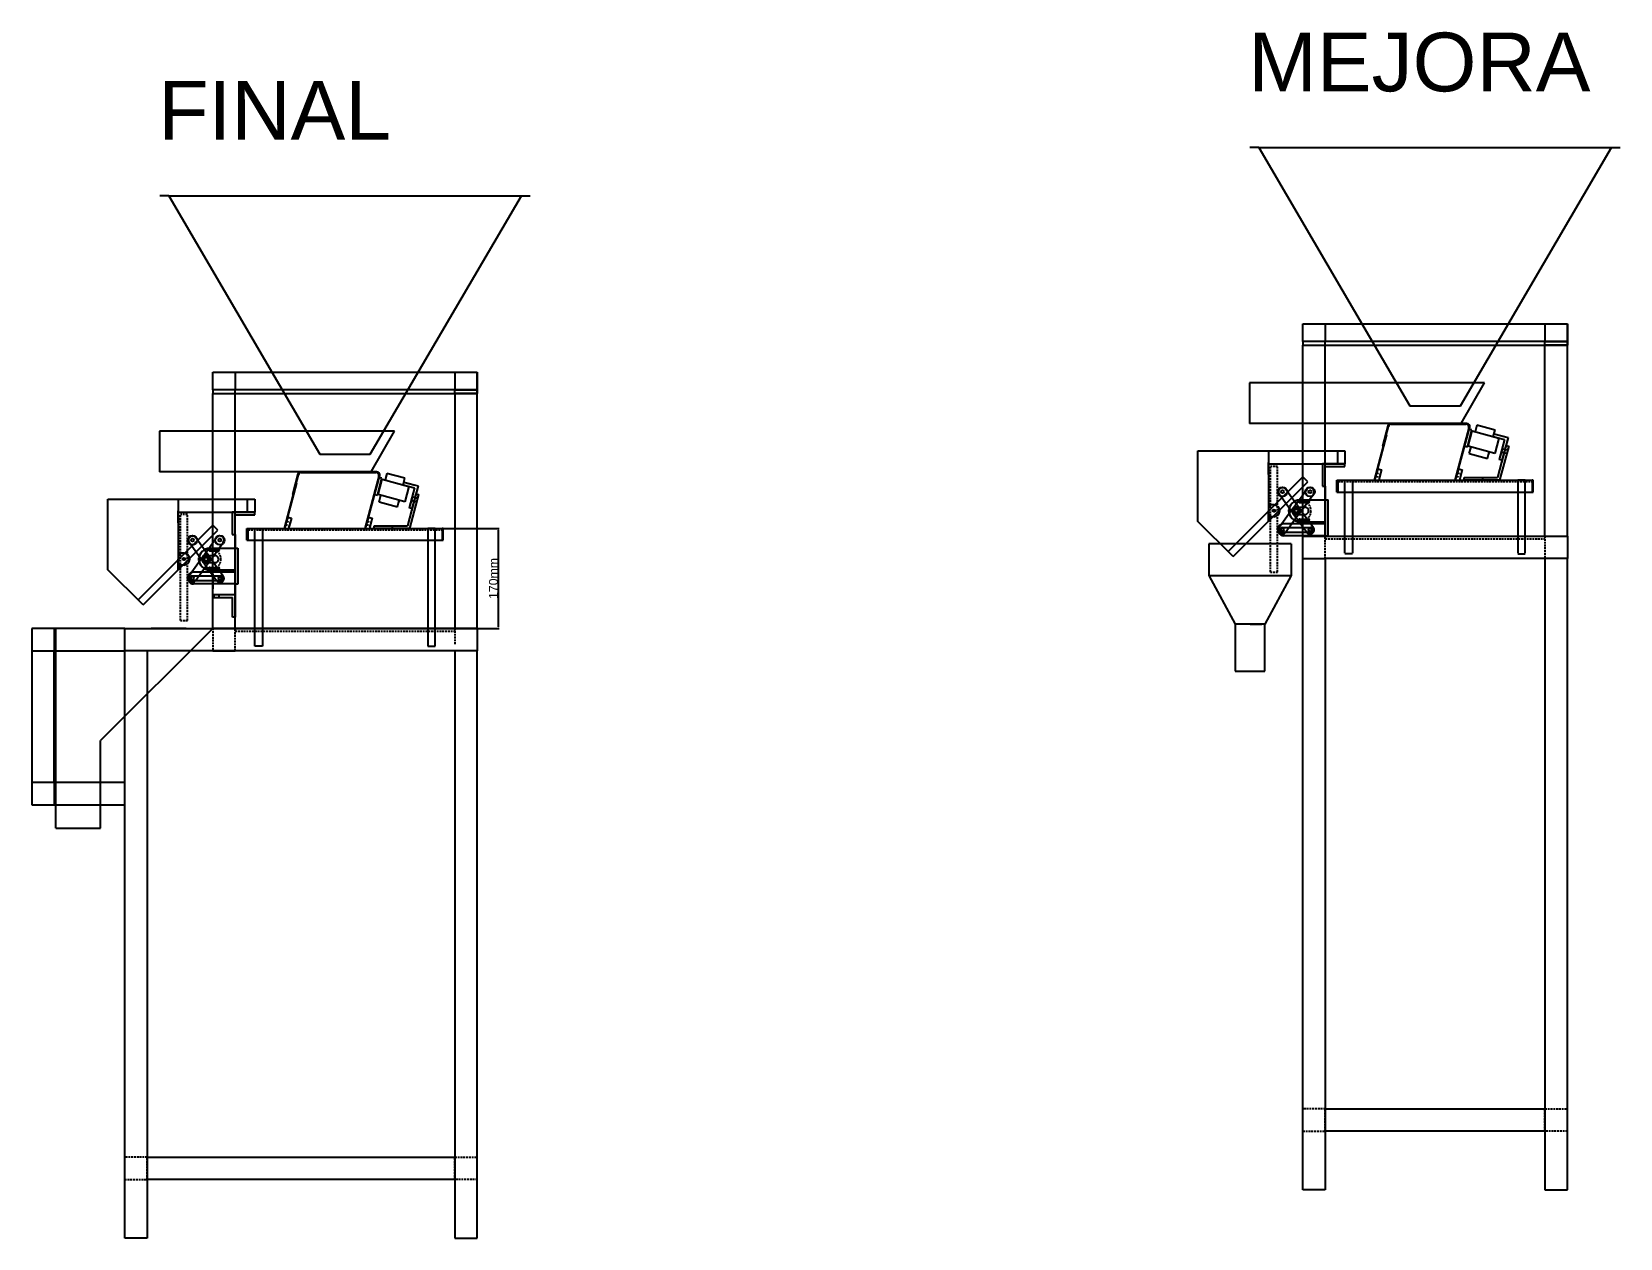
# Model space of a CAD drawing. Header units: centimetres. Extents: x -10816 to 16897, y 31630 to 109107.
# Drawn here: x 9478 to 12181, y 49426 to 51480 of the extents above; entities that cross this region are included whole.
import ezdxf

# ---------------------------------------------------------------- set-up
doc = ezdxf.new("R2010")
doc.units = ezdxf.units.CM
doc.header["$LTSCALE"] = 0.5
doc.linetypes.add('DASHED2', pattern=[9.525, 6.35, -3.175])
doc.styles.get("Standard").update_dxf_attribs({"font": 'arial.ttf'})
doc.dimstyles.new('ISO-25', dxfattribs={"dimtxt": 15, "dimasz": 2.5, "dimexe": 1.25, "dimexo": 0.625, "dimtad": 1, "dimtxsty": 'Standard', "dimcen": 2.5, "dimclrd": 1, "dimclre": 1, "dimadec": 0, "dimazin": 0, "dimtfac": 1, "dimtmove": 0, "dimatfit": 3, "dimfxl": 1, "dimarcsym": 0})

# ---------------------------------------------------------------- blocks, each defined once
blk = doc.blocks.new('*D352')
at = {"color": 1, "lineweight": -2, "transparency": 16777216}
for p, q in [((10179.2, 50633.9), (10273.7, 50633.9)), ((10272.4, 50631.4), (10272.4, 50466.4)), ((10199.1, 50463.9), (10273.7, 50463.9))]:
    blk.add_line(p, q, dxfattribs=at)
at = {"color": 1, "transparency": 16777216}
for points in [[(10272, 50631.4), (10272.8, 50631.4), (10272.4, 50633.9)], [(10272, 50466.4), (10272.8, 50466.4), (10272.4, 50463.9)]]:
    blk.add_solid(points, dxfattribs=at)
at = {"layer": 'Defpoints', "color": 0, "transparency": 16777216}
for p in [(10178.6, 50633.9), (10198.5, 50463.9), (10272.4, 50463.9)]:
    blk.add_point(p, dxfattribs=at)
at = {"color": 0, "transparency": 16777216, "insert": (10264.1, 50548.9), "char_height": 15, "attachment_point": 5, "rotation": 90}
blk.add_mtext('170mm', dxfattribs=at)

msp = doc.modelspace()

# ---------------------------------------------------------------- linework, layer by layer
for p, q in [((11566.467, 51282.671), (11551.467, 51282.671)), ((11566.467, 51282.671), (12166.467, 51282.671)), ((11566.467, 51282.671), (11823.467, 50842.671)), ((11909.467, 50842.671), (12166.467, 51282.671)), ((12166.467, 51282.671), (12181.467, 51282.671)), ((9711.593, 51200.473), (9696.593, 51200.473)), ((9711.593, 51200.473), (10311.593, 51200.473)), ((9711.593, 51200.473), (9968.593, 50760.473)), ((10054.593, 50760.473), (10311.593, 51200.473)), ((10311.593, 51200.473), (10326.593, 51200.473)), ((11641.467, 50952.429), (11641.467, 50982.429)), ((11641.467, 50982.429), (12091.467, 50982.429)), ((11641.467, 50952.429), (11641.467, 50982.429)), ((11679.567, 50982.429), (11679.567, 50952.429)), ((12053.367, 50982.429), (12053.367, 50952.429)), ((12091.467, 50982.429), (12091.467, 50952.429)), ((12091.467, 50952.429), (12091.467, 50982.429)), ((12091.467, 50952.429), (11641.467, 50952.429)), ((11641.467, 50952.429), (11641.467, 50946.079)), ((11679.567, 50952.429), (11641.467, 50952.429)), ((11679.567, 50952.429), (11641.467, 50952.429)), ((11641.467, 50952.429), (11641.467, 50946.079)), ((11679.567, 50946.079), (11679.567, 50952.429)), ((12053.367, 50952.429), (12091.467, 50952.429)), ((12053.367, 50952.429), (12091.467, 50952.429)), ((12053.367, 50946.079), (12053.367, 50952.429)), ((12091.467, 50946.079), (12091.467, 50952.429)), ((12091.467, 50952.429), (12091.467, 50946.079)), ((11641.467, 50946.079), (11679.567, 50946.079)), ((11641.467, 50946.079), (12091.467, 50946.079)), ((11641.467, 50946.079), (11679.567, 50946.079)), ((11641.467, 50621.075), (11641.467, 50946.079)), ((11679.567, 50622.179), (11679.567, 50946.079)), ((12091.467, 50946.079), (12053.367, 50946.079)), ((12091.467, 50946.079), (12053.367, 50946.079)), ((12053.367, 50621.775), (12053.367, 50946.079)), ((12091.467, 50621.775), (12091.467, 50946.079)), ((9786.593, 50870.23), (9786.593, 50900.23)), ((9786.593, 50900.23), (10236.593, 50900.23)), ((9786.593, 50870.23), (9786.593, 50900.23)), ((9824.693, 50900.23), (9824.693, 50870.23)), ((10198.493, 50900.23), (10198.493, 50870.23)), ((10236.593, 50900.23), (10236.593, 50870.23)), ((10236.593, 50870.23), (10236.593, 50900.23)), ((10236.593, 50870.23), (9786.593, 50870.23)), ((9786.593, 50870.23), (9786.593, 50863.88)), ((9824.693, 50870.23), (9786.593, 50870.23)), ((9824.693, 50870.23), (9786.593, 50870.23)), ((9786.593, 50870.23), (9786.593, 50863.88)), ((9824.693, 50863.88), (9824.693, 50870.23)), ((10198.493, 50870.23), (10236.593, 50870.23)), ((10198.493, 50870.23), (10236.593, 50870.23)), ((10198.493, 50863.88), (10198.493, 50870.23)), ((10236.593, 50863.88), (10236.593, 50870.23)), ((10236.593, 50870.23), (10236.593, 50863.88)), ((11950.633, 50881.953), (11550.633, 50881.953)), ((11550.633, 50881.953), (11550.633, 50812.671)), ((11910.633, 50812.671), (11950.633, 50881.953)), ((9786.593, 50463.88), (9786.593, 50863.88)), ((9786.593, 50863.88), (9824.693, 50863.88)), ((9786.593, 50863.88), (10236.593, 50863.88)), ((9786.593, 50863.88), (9824.693, 50863.88)), ((9824.693, 50463.88), (9824.693, 50863.88)), ((10236.593, 50863.88), (10198.493, 50863.88)), ((10198.493, 50863.88), (10198.493, 50463.88)), ((10236.593, 50863.88), (10198.493, 50863.88)), ((10236.593, 50463.88), (10236.593, 50863.88)), ((11823.467, 50842.671), (11909.467, 50842.671)), ((10095.759, 50799.755), (9695.759, 50799.755)), ((9695.759, 50799.755), (9695.759, 50730.473)), ((10055.759, 50730.473), (10095.759, 50799.755)), ((11910.633, 50812.671), (11550.633, 50812.671)), ((11783.414, 50793.663), (11762.708, 50716.389)), ((11763.867, 50716.079), (11784.573, 50793.353)), ((11786.156, 50808.965), (11776.796, 50774.034)), ((11777.955, 50773.724), (11787.005, 50807.765)), ((11783.414, 50793.663), (11781.602, 50786.902)), ((11784.573, 50793.353), (11783.414, 50793.663)), ((11920.633, 50812.671), (11790.986, 50812.671)), ((11791.834, 50811.471), (11919.082, 50811.471)), ((11923.911, 50805.177), (11900.187, 50716.368)), ((11901.267, 50716.079), (11925.463, 50806.377)), ((11921.394, 50772.802), (11929.159, 50801.78)), ((11922.748, 50773.992), (11929.736, 50800.072)), ((11929.159, 50801.78), (11924.561, 50803.012)), ((11929.736, 50800.072), (11975.135, 50787.908)), ((11937.542, 50809.886), (11934.566, 50798.778)), ((11968.452, 50801.604), (11937.542, 50809.886)), ((11965.476, 50790.496), (11968.452, 50801.604)), ((11965.476, 50790.496), (11966.705, 50795.084)), ((11965.476, 50790.496), (11984.794, 50785.32)), ((11965.476, 50790.496), (11984.794, 50785.32)), ((11966.705, 50795.084), (11986.024, 50789.908)), ((11966.705, 50795.084), (11990.621, 50788.676)), ((11462.702, 50646.079), (11462.702, 50766.079)), ((11462.702, 50646.079), (11462.702, 50766.079)), ((11462.702, 50646.079), (11462.702, 50766.079)), ((11462.702, 50766.079), (11582.702, 50766.079)), ((11582.702, 50766.079), (11712.702, 50766.079)), ((11582.702, 50766.079), (11582.702, 50646.079)), ((11582.702, 50766.079), (11582.702, 50744.079)), ((11700.702, 50744.079), (11700.702, 50766.079)), ((11712.702, 50766.079), (11712.702, 50744.079)), ((11776.796, 50774.034), (11777.955, 50773.724)), ((11781.602, 50786.902), (11780.049, 50781.106)), ((11780.049, 50781.106), (11780.825, 50784.004)), ((11780.825, 50784.004), (11781.985, 50783.693)), ((11916.796, 50774.034), (11921.394, 50772.802)), ((11968.147, 50761.828), (11922.748, 50773.992)), ((11924.602, 50761.59), (11927.578, 50772.698)), ((11955.511, 50753.308), (11958.488, 50764.416)), ((11958.488, 50764.416), (11957.258, 50759.828)), ((11975.135, 50787.908), (11968.147, 50761.828)), ((11987.062, 50775.39), (11972.444, 50720.839)), ((11984.794, 50785.32), (11975.671, 50751.271)), ((11979.876, 50766.963), (11975.671, 50751.271)), ((11991.659, 50774.158), (11976.097, 50716.079)), ((11980.652, 50769.861), (11979.099, 50764.065)), ((11988.295, 50761.601), (11979.099, 50764.065)), ((11990.621, 50788.676), (11979.297, 50746.413)), ((11990.621, 50788.676), (11980.269, 50750.039)), ((11989.848, 50767.397), (11980.652, 50769.861)), ((11987.062, 50775.39), (11991.659, 50774.158)), ((11991.659, 50774.158), (11989.848, 50767.397)), ((9968.593, 50760.473), (10054.593, 50760.473)), ((11582.702, 50756.079), (11582.702, 50734.079)), ((11582.702, 50726.079), (11582.702, 50746.079)), ((11582.702, 50744.079), (11712.702, 50744.079)), ((11587.462, 50744.079), (11682.702, 50744.079)), ((11763.867, 50716.079), (11769.044, 50735.397)), ((11769.044, 50735.397), (11767.232, 50728.636)), ((11769.044, 50735.397), (11775.177, 50733.754)), ((11901.267, 50716.079), (11906.444, 50735.397)), ((11906.444, 50735.397), (11904.632, 50728.636)), ((11906.444, 50735.397), (11912.577, 50733.754)), ((11924.602, 50761.59), (11955.511, 50753.308)), ((11980.269, 50750.039), (11975.671, 50751.271)), ((10055.759, 50730.473), (9695.759, 50730.473)), ((9928.539, 50711.465), (9907.834, 50634.191)), ((9908.993, 50633.88), (9929.699, 50711.154)), ((9931.282, 50726.767), (9921.922, 50691.836)), ((9923.081, 50691.525), (9932.13, 50725.567)), ((9928.539, 50711.465), (9926.728, 50704.703)), ((9929.699, 50711.154), (9928.539, 50711.465)), ((10065.759, 50730.473), (9936.112, 50730.473)), ((9936.96, 50729.273), (10064.207, 50729.273)), ((10069.037, 50722.979), (10045.313, 50634.17)), ((10046.393, 50633.88), (10070.588, 50724.179)), ((10066.52, 50690.604), (10074.284, 50719.582)), ((10067.874, 50691.794), (10074.862, 50717.874)), ((10074.284, 50719.582), (10069.687, 50720.814)), ((10074.862, 50717.874), (10120.261, 50705.709)), ((10082.668, 50727.688), (10079.692, 50716.58)), ((10113.578, 50719.406), (10082.668, 50727.688)), ((10110.601, 50708.298), (10113.578, 50719.406)), ((10110.601, 50708.298), (10111.831, 50712.886)), ((10110.601, 50708.298), (10129.92, 50703.121)), ((10110.601, 50708.298), (10129.92, 50703.121)), ((10111.831, 50712.886), (10131.149, 50707.709)), ((10111.831, 50712.886), (10135.747, 50706.477)), ((11514.227, 50594.564), (11641.506, 50721.843)), ((11522.712, 50586.079), (11649.991, 50713.358)), ((11649.981, 50713.358), (11641.496, 50721.843)), ((11699.467, 50696.079), (11699.467, 50716.079)), ((11699.467, 50716.079), (12033.467, 50716.079)), ((11699.467, 50716.079), (11719.467, 50716.079)), ((11699.467, 50716.079), (11809.467, 50716.079)), ((11701.467, 50696.079), (11701.467, 50716.079)), ((11701.467, 50716.079), (11701.467, 50714.079)), ((11710.585, 50716.079), (12010.585, 50716.079)), ((11712.514, 50716.079), (11725.214, 50716.079)), ((11713.117, 50716.079), (11725.817, 50716.079)), ((11713.117, 50591.775), (11713.117, 50716.079)), ((11725.817, 50716.079), (11725.817, 50591.775)), ((11762.708, 50716.389), (11763.867, 50716.079)), ((11775.177, 50733.754), (11770.441, 50716.079)), ((11901.267, 50716.079), (11900.187, 50716.368)), ((11912.577, 50733.754), (11907.841, 50716.079)), ((11916.097, 50720.839), (11972.444, 50720.839)), ((11916.097, 50716.079), (11916.097, 50720.839)), ((11916.097, 50720.839), (11926.097, 50720.839)), ((11916.097, 50720.839), (11946.097, 50720.839)), ((11976.097, 50716.079), (11916.097, 50716.079)), ((11976.097, 50716.079), (11921.522, 50716.079)), ((11946.867, 50720.839), (11946.867, 50716.079)), ((12019.817, 50716.079), (12007.117, 50716.079)), ((12007.117, 50716.079), (12007.117, 50591.775)), ((12019.817, 50591.775), (12019.817, 50716.079)), ((12033.467, 50716.079), (12031.467, 50716.079)), ((12031.467, 50716.079), (12031.467, 50696.079)), ((12033.467, 50696.079), (12033.467, 50716.079)), ((9607.828, 50563.88), (9607.828, 50683.88)), ((9607.828, 50563.88), (9607.828, 50683.88)), ((9607.828, 50563.88), (9607.828, 50683.88)), ((9607.828, 50683.88), (9727.828, 50683.88)), ((9727.828, 50683.88), (9857.828, 50683.88)), ((9727.828, 50683.88), (9727.828, 50563.88)), ((9727.828, 50683.88), (9727.828, 50661.88)), ((9845.828, 50661.88), (9845.828, 50683.88)), ((9857.828, 50683.88), (9857.828, 50661.88)), ((9921.922, 50691.836), (9923.081, 50691.525)), ((9926.728, 50704.703), (9925.175, 50698.908)), ((9925.175, 50698.908), (9925.951, 50701.806)), ((9925.951, 50701.806), (9927.11, 50701.495)), ((10061.922, 50691.836), (10066.52, 50690.604)), ((10113.273, 50679.629), (10067.874, 50691.794)), ((10069.727, 50679.392), (10072.704, 50690.5)), ((10100.637, 50671.109), (10103.613, 50682.218)), ((10103.613, 50682.218), (10102.384, 50677.629)), ((10120.261, 50705.709), (10113.273, 50679.629)), ((10132.187, 50693.192), (10117.57, 50638.64)), ((10129.92, 50703.121), (10120.797, 50669.072)), ((10125.001, 50684.765), (10120.797, 50669.072)), ((10136.785, 50691.96), (10121.223, 50633.88)), ((10125.778, 50687.662), (10124.225, 50681.867)), ((10133.421, 50679.403), (10124.225, 50681.867)), ((10135.747, 50706.477), (10124.423, 50664.214)), ((10135.747, 50706.477), (10125.394, 50667.84)), ((10134.973, 50685.198), (10125.778, 50687.662)), ((10132.187, 50693.192), (10136.785, 50691.96)), ((10136.785, 50691.96), (10134.973, 50685.198)), ((11636.217, 50682.579), (11679.567, 50682.579)), ((11636.217, 50681.079), (11651.217, 50681.079)), ((11679.567, 50705.979), (11679.567, 50682.579)), ((11679.567, 50682.579), (11679.567, 50621.775)), ((11679.567, 50682.579), (11679.567, 50645.579)), ((11679.567, 50682.579), (11684.22, 50682.579)), ((11684.327, 50621.775), (11684.327, 50682.579)), ((11699.467, 50696.079), (12033.467, 50696.079)), ((11699.467, 50696.079), (11701.467, 50696.079)), ((9727.828, 50673.88), (9727.828, 50651.88)), ((9727.828, 50643.88), (9727.828, 50663.88)), ((9727.828, 50661.88), (9857.828, 50661.88)), ((9732.588, 50661.88), (9827.828, 50661.88)), ((10069.727, 50679.392), (10100.637, 50671.109)), ((10125.394, 50667.84), (10120.797, 50669.072)), ((11582.702, 50675.018), (11582.702, 50655.079)), ((11592.096, 50674.048), (11582.702, 50674.048)), ((11582.702, 50646.079), (11582.702, 50664.079)), ((11582.702, 50646.079), (11582.702, 50656.079)), ((11592.096, 50654.048), (11582.702, 50654.048)), ((11630.217, 50670.079), (11645.217, 50670.079)), ((11630.217, 50658.079), (11645.217, 50658.079)), ((11636.217, 50678.079), (11651.217, 50678.079)), ((9659.353, 50512.365), (9786.632, 50639.645)), ((9667.838, 50503.88), (9795.117, 50631.159)), ((9795.107, 50631.159), (9786.622, 50639.645)), ((9844.593, 50613.88), (9844.593, 50633.88)), ((9844.593, 50633.88), (10178.593, 50633.88)), ((9844.593, 50633.88), (9864.593, 50633.88)), ((9844.593, 50633.88), (9954.593, 50633.88)), ((9846.593, 50613.88), (9846.593, 50633.88)), ((9846.593, 50633.88), (9846.593, 50631.88)), ((9855.711, 50633.88), (10155.711, 50633.88)), ((9857.64, 50633.88), (9870.34, 50633.88)), ((9858.243, 50633.88), (9870.943, 50633.88)), ((9858.243, 50433.88), (9858.243, 50633.88)), ((9870.943, 50633.88), (9870.943, 50433.88)), ((9907.834, 50634.191), (9908.993, 50633.88)), ((9908.993, 50633.88), (9914.169, 50653.199)), ((9914.169, 50653.199), (9912.358, 50646.437)), ((9914.169, 50653.199), (9920.303, 50651.555)), ((9920.303, 50651.555), (9915.567, 50633.88)), ((10046.393, 50633.88), (10045.313, 50634.17)), ((10046.393, 50633.88), (10051.569, 50653.199)), ((10051.569, 50653.199), (10049.758, 50646.437)), ((10051.569, 50653.199), (10057.703, 50651.555)), ((10057.703, 50651.555), (10052.967, 50633.88)), ((10061.223, 50638.64), (10117.57, 50638.64)), ((10061.223, 50633.88), (10061.223, 50638.64)), ((10061.223, 50638.64), (10071.223, 50638.64)), ((10061.223, 50638.64), (10091.223, 50638.64)), ((10121.223, 50633.88), (10061.223, 50633.88)), ((10121.223, 50633.88), (10066.648, 50633.88)), ((10091.993, 50638.64), (10091.993, 50633.88)), ((10164.943, 50633.88), (10152.243, 50633.88)), ((10152.243, 50633.88), (10152.243, 50433.88)), ((10164.943, 50433.88), (10164.943, 50633.88)), ((10178.593, 50633.88), (10176.593, 50633.88)), ((10176.593, 50633.88), (10176.593, 50613.88)), ((10178.593, 50613.88), (10178.593, 50633.88)), ((11522.702, 50586.079), (11462.702, 50646.079)), ((11606.568, 50635.775), (11654.414, 50635.775)), ((11606.568, 50627.775), (11654.414, 50627.775)), ((11679.567, 50641.775), (11608.728, 50641.775)), ((11636.217, 50650.079), (11651.217, 50650.079)), ((11636.217, 50647.079), (11651.217, 50647.079)), ((11636.217, 50645.579), (11679.567, 50645.579)), ((11679.567, 50641.775), (11679.567, 50621.775)), ((11679.567, 50641.21), (11679.567, 50622.179)), ((9781.343, 50600.38), (9824.693, 50600.38)), ((9824.693, 50623.78), (9824.693, 50600.38)), ((9824.693, 50600.38), (9824.693, 50539.577)), ((9824.693, 50600.38), (9824.693, 50563.38)), ((9824.693, 50600.38), (9829.345, 50600.38)), ((9829.453, 50539.577), (9829.453, 50600.38)), ((9844.593, 50613.88), (10178.593, 50613.88)), ((9844.593, 50613.88), (9846.593, 50613.88)), ((11621.472, 50607.98), (11481.472, 50607.98)), ((11481.472, 50607.98), (11481.472, 50553.967)), ((11679.567, 50621.775), (11608.728, 50621.775)), ((11621.472, 50607.98), (11621.472, 50553.967)), ((11679.567, 50621.775), (11641.467, 50621.775)), ((11641.467, 50582.975), (11641.467, 50621.075)), ((11641.467, 50621.075), (11679.567, 50621.075)), ((11679.567, 50621.775), (11679.567, 50617.015)), ((11679.567, 50621.775), (11684.327, 50621.775)), ((11679.567, 50621.075), (12053.367, 50621.075)), ((12053.367, 50621.075), (12091.467, 50621.075)), ((12091.467, 50621.075), (12091.467, 50582.975)), ((9727.828, 50592.82), (9727.828, 50572.88)), ((9737.221, 50591.85), (9727.828, 50591.85)), ((9727.828, 50563.88), (9727.828, 50581.88)), ((9727.828, 50563.88), (9727.828, 50573.88)), ((9775.343, 50587.88), (9790.343, 50587.88)), ((9775.343, 50575.88), (9790.343, 50575.88)), ((9781.343, 50598.88), (9796.343, 50598.88)), ((9781.343, 50595.88), (9796.343, 50595.88)), ((11641.467, 50582.975), (11679.567, 50582.975)), ((11641.467, 49646.079), (11641.467, 50582.975)), ((11679.567, 50583.675), (11679.567, 49507.979)), ((12091.467, 50582.975), (11679.567, 50582.975)), ((11725.817, 50591.075), (11713.117, 50591.075)), ((12007.117, 50591.075), (12019.817, 50591.075)), ((12053.367, 50583.675), (12053.367, 49507.979)), ((12091.467, 50582.975), (12053.367, 50582.975)), ((12091.467, 49507.979), (12091.467, 50583.675)), ((9667.828, 50503.88), (9607.828, 50563.88)), ((9737.221, 50571.85), (9727.828, 50571.85)), ((9751.694, 50553.577), (9799.539, 50553.577)), ((9824.693, 50559.577), (9753.854, 50559.577)), ((9781.343, 50567.88), (9796.343, 50567.88)), ((9781.343, 50564.88), (9796.343, 50564.88)), ((9781.343, 50563.38), (9824.693, 50563.38)), ((9786.593, 50556.38), (9786.593, 50531.38)), ((9824.693, 50559.577), (9824.693, 50539.577)), ((9824.693, 50559.012), (9824.693, 50539.98)), ((11481.472, 50553.967), (11526.472, 50471.008)), ((11481.472, 50553.967), (11621.472, 50553.967)), ((11621.472, 50553.967), (11576.472, 50471.008)), ((9751.694, 50545.577), (9799.539, 50545.577)), ((9824.693, 50539.577), (9753.854, 50539.577)), ((9788.593, 50516.62), (9788.593, 50521.38)), ((9796.593, 50521.38), (9796.593, 50516.62)), ((9824.693, 50539.577), (9829.453, 50539.577)), ((11526.472, 50471.008), (11526.472, 50391.008)), ((11576.472, 50471.008), (11526.472, 50471.008)), ((11551.472, 50471.008), (11531.472, 50471.008)), ((11551.472, 50471.008), (11571.472, 50471.008)), ((11576.472, 50391.008), (11576.472, 50471.008)), ((9516.593, 50463.88), (9478.493, 50463.88)), ((9478.493, 50463.88), (9478.493, 50425.78)), ((9636.593, 50463.88), (9516.593, 50463.88)), ((9516.593, 50463.88), (9516.593, 50425.78)), ((9519.443, 50123.78), (9519.443, 50463.88)), ((9786.593, 50463.88), (9595.643, 50272.93)), ((9636.593, 50463.88), (9786.593, 50463.88)), ((9636.593, 50463.88), (10036.593, 50463.88)), ((9636.593, 50425.78), (9636.593, 50463.88)), ((9741.451, 50463.88), (9681.451, 50463.88)), ((9681.451, 50463.88), (9757.651, 50463.88)), ((9786.593, 50463.88), (10236.593, 50463.88)), ((10236.593, 50463.88), (9786.593, 50463.88)), ((9824.693, 50463.88), (9786.593, 50463.88)), ((9824.693, 50463.88), (9824.693, 50459.12)), ((10236.593, 50463.88), (10236.593, 50425.78)), ((9478.493, 50425.78), (9516.593, 50425.78)), ((9478.493, 50425.78), (9478.493, 50163.78)), ((9516.593, 50425.78), (9636.593, 50425.78)), ((9516.593, 50201.88), (9516.593, 50425.78)), ((9636.593, 49425.78), (9636.593, 50425.78)), ((9674.693, 50425.78), (9636.593, 50425.78)), ((9674.693, 50425.78), (9674.693, 49425.78)), ((10236.593, 50425.78), (9674.693, 50425.78)), ((9786.593, 50425.78), (9824.693, 50425.78)), ((9870.943, 50433.88), (9858.243, 50433.88)), ((10152.243, 50433.88), (10164.943, 50433.88)), ((10236.593, 50425.78), (10198.493, 50425.78)), ((10198.493, 50425.78), (10198.493, 49425.78)), ((10236.593, 49425.78), (10236.593, 50425.78)), ((11526.472, 50391.008), (11576.472, 50391.008)), ((9595.643, 50123.78), (9595.643, 50272.93)), ((9516.593, 50201.88), (9478.493, 50201.88)), ((9636.593, 50201.88), (9516.593, 50201.88)), ((9516.593, 50201.88), (9516.593, 50163.78)), ((9636.593, 50163.78), (9636.593, 50201.88)), ((9478.493, 50163.78), (9636.593, 50163.78)), ((9519.443, 50123.78), (9595.643, 50123.78)), ((11641.467, 49607.979), (11641.467, 49646.079)), ((11679.567, 49646.079), (12053.367, 49646.079)), ((11641.467, 49507.979), (11641.467, 49607.979)), ((12053.367, 49607.979), (11679.567, 49607.979)), ((9674.693, 49563.88), (10198.493, 49563.88)), ((9636.593, 49425.78), (9636.593, 49525.78)), ((10198.493, 49525.78), (9674.693, 49525.78)), ((11679.567, 49507.979), (11641.467, 49507.979)), ((12053.367, 49507.979), (12091.467, 49507.979)), ((9674.693, 49425.78), (9636.593, 49425.78)), ((10198.493, 49425.78), (10236.593, 49425.78))]:
    msp.add_line(p, q)
at = {"linetype": 'DASHED2'}
for p, q in [((11780.049, 50781.106), (11781.208, 50780.796)), ((11781.602, 50786.902), (11782.761, 50786.591)), ((11701.467, 50714.079), (12031.467, 50714.079)), ((11765.679, 50722.84), (11771.813, 50721.197)), ((11767.232, 50728.636), (11773.365, 50726.992)), ((11903.079, 50722.84), (11909.213, 50721.197)), ((11904.632, 50728.636), (11910.765, 50726.992)), ((9925.175, 50698.908), (9926.334, 50698.597)), ((9926.728, 50704.703), (9927.887, 50704.393)), ((9846.593, 50631.88), (10176.593, 50631.88)), ((9910.805, 50640.642), (9916.938, 50638.998)), ((9912.358, 50646.437), (9918.491, 50644.794)), ((10048.205, 50640.642), (10054.338, 50638.998)), ((10049.758, 50646.437), (10055.891, 50644.794)), ((11679.567, 50582.975), (11679.567, 50621.075)), ((11679.567, 50616.315), (12053.367, 50616.315)), ((12053.367, 50621.075), (12053.367, 50582.975)), ((10198.493, 50473.88), (10198.493, 50435.78)), ((9786.593, 50463.88), (9786.593, 50425.78)), ((9824.693, 50425.78), (9824.693, 50463.88)), ((9824.693, 50459.12), (10198.493, 50459.12)), ((11679.567, 49646.079), (11641.467, 49646.079)), ((11679.567, 49607.979), (11679.567, 49646.079)), ((12053.367, 49607.979), (12053.367, 49646.079)), ((12053.367, 49646.079), (12091.467, 49646.079)), ((12053.367, 49646.079), (12053.367, 49607.979)), ((11641.467, 49607.979), (11679.567, 49607.979)), ((12091.467, 49607.979), (12053.367, 49607.979)), ((9674.693, 49563.88), (9636.593, 49563.88)), ((9674.693, 49525.78), (9674.693, 49563.88)), ((10198.493, 49525.78), (10198.493, 49563.88)), ((10198.493, 49563.88), (10236.593, 49563.88)), ((10198.493, 49563.88), (10198.493, 49525.78)), ((9636.593, 49525.78), (9674.693, 49525.78)), ((10236.593, 49525.78), (10198.493, 49525.78))]:
    msp.add_line(p, q, dxfattribs=at)
at = {"color": 240, "linetype": 'DASHED2', "true_color": 0xed1f24}
for p, q in [((11586.217, 50559.77), (11586.217, 50739.77)), ((11598.217, 50739.77), (11586.217, 50739.77)), ((11598.217, 50559.77), (11598.217, 50739.77)), ((9731.343, 50477.572), (9731.343, 50657.572)), ((9743.343, 50657.572), (9731.343, 50657.572)), ((9743.343, 50477.572), (9743.343, 50657.572)), ((11586.217, 50559.77), (11598.217, 50559.77)), ((9731.343, 50477.572), (9743.343, 50477.572))]:
    msp.add_line(p, q, dxfattribs=at)
at = {"color": 3}
for p, q in [((11712.702, 50744.079), (11674.602, 50744.079)), ((11674.602, 50744.079), (11674.602, 50705.979)), ((11679.362, 50705.979), (11679.362, 50739.319)), ((11679.362, 50739.319), (11712.702, 50739.319)), ((11712.702, 50744.079), (11700.702, 50744.079)), ((11712.702, 50739.319), (11712.702, 50744.079)), ((11674.602, 50729.319), (11674.602, 50707.319)), ((11674.602, 50705.979), (11679.362, 50705.979)), ((9857.828, 50661.88), (9819.728, 50661.88)), ((9819.728, 50661.88), (9819.728, 50623.78)), ((9824.488, 50623.78), (9824.488, 50657.12)), ((9824.488, 50657.12), (9857.828, 50657.12)), ((9857.828, 50661.88), (9845.828, 50661.88)), ((9857.828, 50657.12), (9857.828, 50661.88)), ((9819.728, 50647.12), (9819.728, 50625.12)), ((9819.728, 50623.78), (9824.488, 50623.78)), ((9786.593, 50519.38), (9786.593, 50556.38)), ((9824.693, 50556.38), (9824.693, 50519.38)), ((9786.593, 50521.38), (9824.693, 50521.38)), ((9786.593, 50521.38), (9786.593, 50516.62)), ((9824.693, 50521.38), (9824.693, 50483.28)), ((9786.593, 50516.62), (9819.933, 50516.62)), ((9819.933, 50483.28), (9819.933, 50516.62)), ((9824.693, 50483.28), (9819.933, 50483.28))]:
    msp.add_line(p, q, dxfattribs=at)
at = {"color": 7, "true_color": 0xffffff}
for p, q in [((11624.55, 50659.97), (11601.071, 50692.354)), ((11635.884, 50668.187), (11612.405, 50700.572)), ((11624.536, 50668.168), (11647.902, 50700.633)), ((11635.898, 50659.989), (11659.265, 50692.455)), ((11624.55, 50668.187), (11601.071, 50635.803)), ((11635.884, 50659.97), (11612.405, 50627.586)), ((11624.536, 50659.989), (11647.902, 50627.524)), ((11635.898, 50668.168), (11659.265, 50635.702)), ((9769.676, 50577.771), (9746.197, 50610.156)), ((9781.01, 50585.989), (9757.531, 50618.373)), ((9769.661, 50585.969), (9793.028, 50618.435)), ((9781.024, 50577.791), (9804.391, 50610.256)), ((9769.676, 50585.989), (9746.197, 50553.605)), ((9781.01, 50577.771), (9757.531, 50545.387)), ((9769.661, 50577.791), (9793.028, 50545.326)), ((9781.024, 50585.969), (9804.391, 50553.504))]:
    msp.add_line(p, q, dxfattribs=at)
for centre, radius in [((11606.738, 50696.463), 8), ((11606.738, 50696.463), 2.5), ((11653.584, 50696.544), 8), ((11653.584, 50696.544), 2.5), ((11630.217, 50664.079), 4), ((11630.217, 50664.079), 4), ((11630.217, 50664.079), 4), ((11606.738, 50631.694), 2.5), ((11606.738, 50631.694), 2.5), ((11653.584, 50631.613), 2.5), ((9751.864, 50614.264), 8), ((9751.864, 50614.264), 2.5), ((9798.709, 50614.346), 8), ((9798.709, 50614.346), 2.5), ((9775.343, 50581.88), 4), ((9775.343, 50581.88), 4), ((9775.343, 50581.88), 4), ((9751.864, 50549.496), 2.5), ((9751.864, 50549.496), 2.5), ((9798.709, 50549.415), 2.5)]:
    msp.add_circle(centre, radius, dxfattribs=at)
at = {"linetype": 'DASHED2'}
for centre in [(11636.217, 50664.079), (9781.343, 50581.88)]:
    msp.add_circle(centre, 18.5, dxfattribs=at)
for centre, radius in [((11636.217, 50679.579), 1.5), ((11592.217, 50664.079), 2), ((11630.217, 50664.079), 7), ((11630.217, 50664.079), 7), ((11630.217, 50664.079), 6), ((11630.217, 50664.079), 4), ((11630.217, 50664.079), 3), ((11636.217, 50648.579), 1.5), ((9737.343, 50581.88), 2), ((9775.343, 50581.88), 7), ((9775.343, 50581.88), 7), ((9775.343, 50581.88), 6), ((9775.343, 50581.88), 4), ((9775.343, 50581.88), 3), ((9781.343, 50597.38), 1.5), ((9781.343, 50566.38), 1.5)]:
    msp.add_circle(centre, radius)
at = {"color": 240, "linetype": 'DASHED2', "true_color": 0xed1f24}
for centre in [(11592.217, 50664.079), (9737.343, 50581.88)]:
    msp.add_circle(centre, 2, dxfattribs=at)
for centre, radius, start, end in [((11790.986, 50807.671), 5, 90, 165), ((11791.834, 50806.471), 5, 90, 165), ((11919.082, 50806.471), 5, 345, 90), ((11920.633, 50807.671), 5, 345, 90), ((9936.112, 50725.473), 5, 90, 165), ((9936.96, 50724.273), 5, 90, 165), ((10064.207, 50724.273), 5, 345, 90), ((10065.759, 50725.473), 5, 345, 90), ((11636.217, 50664.079), 18.5, 90, 270), ((11636.217, 50679.579), 1.5, 90, 270), ((11651.217, 50679.579), 1.5, 270, 90), ((11592.096, 50664.048), 10, 270, 90), ((11630.217, 50664.079), 6, 90, 270), ((11645.217, 50664.079), 6, 270, 90), ((11608.57, 50631.775), 10.001, 89.092825, 270.907175), ((11636.217, 50648.579), 1.5, 90, 270), ((11651.217, 50648.579), 1.5, 270, 90), ((11654.414, 50631.775), 4, 270, 90), ((9781.343, 50581.88), 18.5, 90, 270), ((9737.221, 50581.85), 10, 270, 90), ((9775.343, 50581.88), 6, 90, 270), ((9781.343, 50597.38), 1.5, 90, 270), ((9790.343, 50581.88), 6, 270, 90), ((9796.343, 50597.38), 1.5, 270, 90), ((9753.696, 50549.577), 10.001, 89.092825, 270.907175), ((9781.343, 50566.38), 1.5, 90, 270), ((9796.343, 50566.38), 1.5, 270, 90), ((9799.539, 50549.577), 4, 270, 90)]:
    msp.add_arc(centre, radius, start, end)
at = {"color": 7, "true_color": 0xffffff}
for centre, radius, start, end in [((11606.738, 50696.463), 7, 35.94258, 215.94258), ((11653.584, 50696.544), 7, 324.255798, 144.255798), ((11606.738, 50631.694), 7, 144.05742, 324.05742), ((11606.568, 50631.775), 4, 90, 270.198363), ((11653.584, 50631.613), 7, 215.744202, 35.744202), ((9751.864, 50614.264), 7, 35.94258, 215.94258), ((9798.709, 50614.346), 7, 324.255798, 144.255798), ((9751.864, 50549.496), 7, 144.05742, 324.05742), ((9751.694, 50549.577), 4, 90, 270.198363), ((9798.709, 50549.415), 7, 215.744202, 35.744202)]:
    msp.add_arc(centre, radius, start, end, dxfattribs=at)

# ---------------------------------------------------------------- texts
at = {"char_height": 100, "attachment_point": 1}
for s, insert in [('MEJORA', (11548.799, 51478.116)), ('FINAL', (9693.925, 51395.917))]:
    msp.add_mtext_dynamic_manual_height_columns(s, width=876.24188, gutter_width=12.5, heights=[0], dxfattribs=dict(at, insert=insert))

# ---------------------------------------------------------------- dimensions: what is measured, and where the dimension line sits
dim = msp.add_linear_dim(base=(10272.4, 50463.88), p1=(10178.593, 50633.88), p2=(10198.493, 50463.88), angle=90, dimstyle='ISO-25', override={"dimpost": 'mm'})
dim.commit()
dim.dimension.update_dxf_attribs({"geometry": '*D352', "text_midpoint": (10264.116, 50548.88)})

doc.saveas('drawing.dxf')
